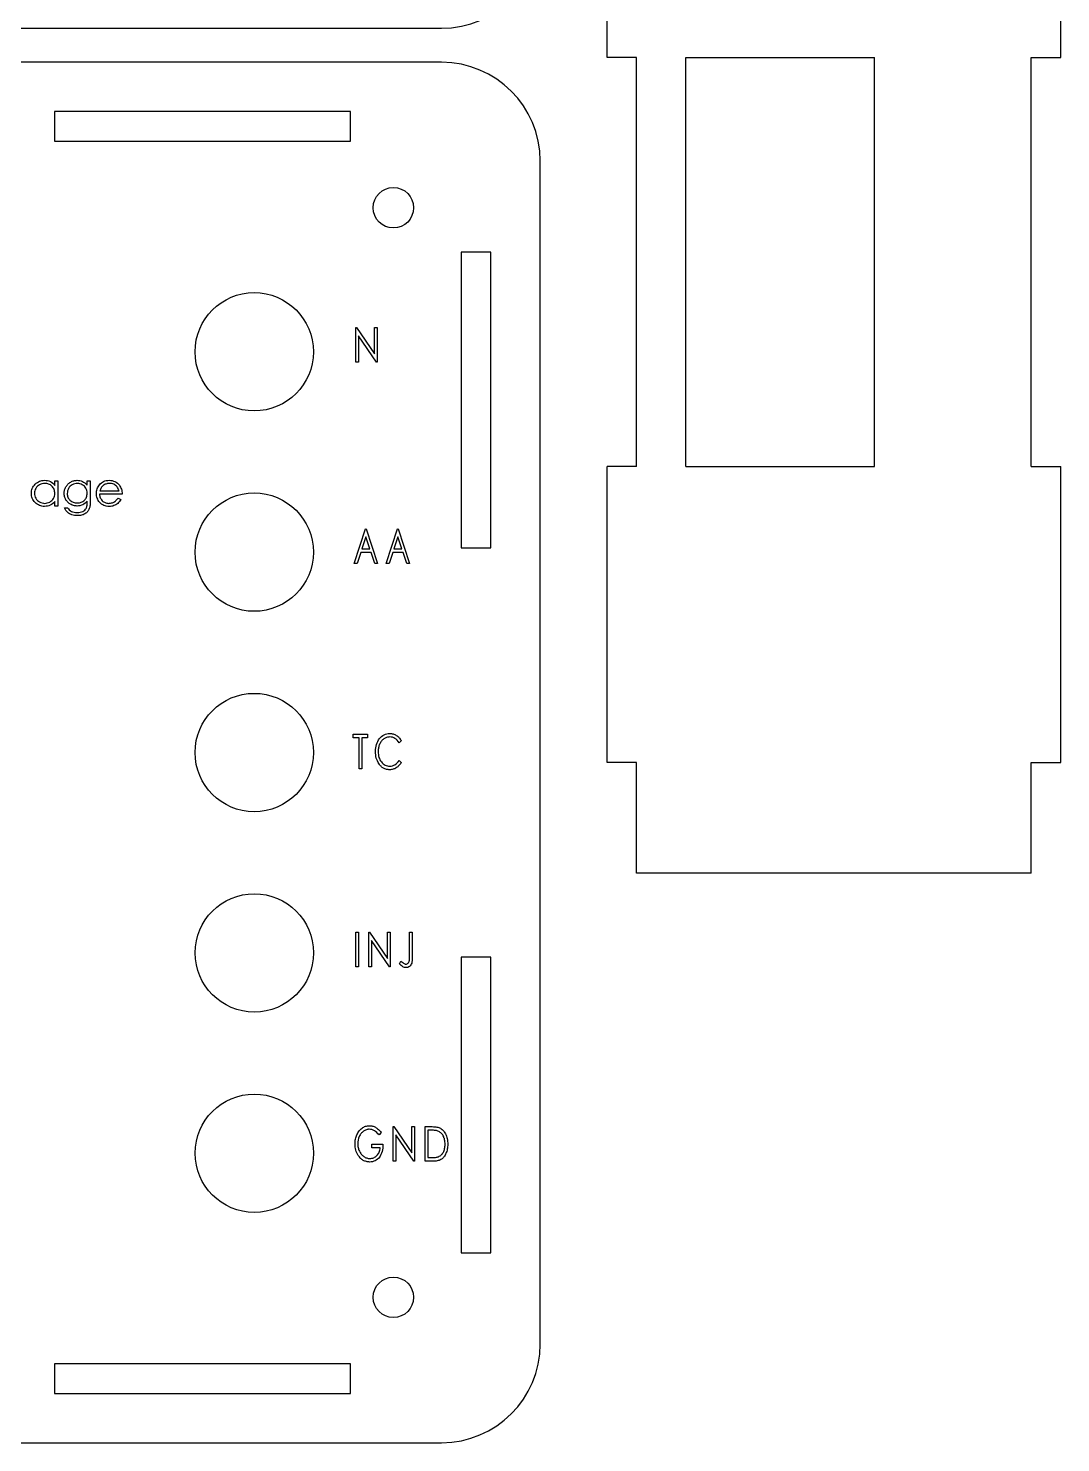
# Model space of a CAD drawing. Header units: millimetres. Extents: x 3 to 788, y -577 to 0.
# Drawn here: x 91.3 to 196, y -577.4 to -434 of the extents above; entities that cross this region are included whole.
import ezdxf

# ---------------------------------------------------------------- set-up
doc = ezdxf.new("R2010")
doc.units = ezdxf.units.MM
doc.layers.get('0').update_dxf_attribs({"lineweight": 25})

msp = doc.modelspace()

# ---------------------------------------------------------------- linework, layer by layer
at = {"color": 7, "linetype": 'Continuous', "lineweight": 25}
for p, q in [((149.98, -436.94), (149.98, -406.94)), ((195.98, -436.94), (195.98, -406.94)), ((13.19, -433.99), (133.19, -433.99)), ((133.2, -437.44), (13.2, -437.44)), ((152.98, -436.94), (149.98, -436.94)), ((152.98, -478.44), (152.98, -436.94)), ((157.98, -478.44), (157.98, -436.94)), ((157.98, -436.94), (177.11, -436.94)), ((177.11, -478.44), (177.11, -436.94)), ((192.98, -436.94), (195.98, -436.94)), ((192.98, -478.44), (192.98, -436.94)), ((123.95, -442.44), (93.95, -442.44)), ((93.95, -442.44), (93.95, -445.44)), ((123.95, -445.44), (123.95, -442.44)), ((93.95, -445.44), (123.95, -445.44)), ((143.2, -567.44), (143.2, -447.44)), ((138.2, -456.69), (135.2, -456.69)), ((135.2, -456.69), (135.2, -486.69)), ((138.2, -486.69), (138.2, -456.69)), ((149.98, -508.44), (149.98, -478.44)), ((152.98, -478.44), (149.98, -478.44)), ((157.98, -478.44), (177.11, -478.44)), ((192.98, -478.44), (195.98, -478.44)), ((195.98, -508.44), (195.98, -478.44)), ((135.2, -486.69), (138.2, -486.69)), ((152.98, -508.44), (149.98, -508.44)), ((152.98, -519.69), (152.98, -508.44)), ((192.98, -508.44), (195.98, -508.44)), ((192.98, -519.69), (192.98, -508.44)), ((192.98, -519.69), (152.98, -519.69)), ((138.2, -528.19), (135.2, -528.19)), ((135.2, -528.19), (135.2, -558.19)), ((138.2, -558.19), (138.2, -528.19)), ((135.2, -558.19), (138.2, -558.19)), ((93.95, -569.44), (93.95, -572.44)), ((123.95, -569.44), (93.95, -569.44)), ((123.95, -572.44), (123.95, -569.44)), ((93.95, -572.44), (123.95, -572.44)), ((13.2, -577.44), (133.2, -577.44))]:
    msp.add_line(p, q, dxfattribs=at)
at = {"color": 7, "linetype": 'Continuous', "flags": 128}
for points in [[(124.51, -467.85), (124.51, -464.35), (124.51, -464.35), (124.57, -464.35), (124.57, -464.35), (126.4, -467.02), (126.4, -467.02), (126.4, -464.35), (126.4, -464.35), (126.67, -464.35), (126.67, -464.35), (126.67, -467.85), (126.67, -467.85), (126.61, -467.85), (126.61, -467.85), (124.78, -465.19), (124.78, -465.19), (124.78, -467.85), (124.78, -467.85), (124.51, -467.85)], [(94.3, -479.88), (94.3, -482.44), (94.3, -482.44), (93.98, -482.44), (93.98, -482.44), (93.98, -481.99), (93.98, -481.99), (93.87, -482.11), (93.76, -482.21), (93.64, -482.3), (93.51, -482.36), (93.38, -482.42), (93.24, -482.45), (93.09, -482.47), (92.94, -482.48), (92.94, -482.48), (92.8, -482.48), (92.67, -482.46), (92.55, -482.43), (92.43, -482.38), (92.31, -482.33), (92.2, -482.26), (92.1, -482.19), (92, -482.09), (91.9, -481.99), (91.82, -481.89), (91.76, -481.78), (91.7, -481.66), (91.66, -481.54), (91.63, -481.42), (91.61, -481.29), (91.61, -481.15), (91.61, -481.15), (91.61, -481.02), (91.63, -480.89), (91.66, -480.77), (91.7, -480.65), (91.76, -480.53), (91.83, -480.42), (91.91, -480.32), (92, -480.22), (92.1, -480.13), (92.21, -480.05), (92.32, -479.99), (92.43, -479.93), (92.56, -479.89), (92.68, -479.86), (92.81, -479.84), (92.95, -479.83), (92.95, -479.83), (93.1, -479.84), (93.25, -479.87), (93.39, -479.9), (93.53, -479.96), (93.65, -480.03), (93.77, -480.12), (93.88, -480.23), (93.98, -480.35), (93.98, -480.35), (93.98, -479.88), (93.98, -479.88), (94.3, -479.88)], [(92.95, -480.15), (92.82, -480.16), (92.68, -480.18), (92.56, -480.22), (92.44, -480.28), (92.32, -480.35), (92.22, -480.44), (92.14, -480.54), (92.06, -480.65), (92, -480.77), (91.95, -480.9), (91.93, -481.02), (91.92, -481.15), (91.92, -481.15), (91.93, -481.28), (91.95, -481.41), (92, -481.54), (92.06, -481.66), (92.14, -481.77), (92.23, -481.87), (92.33, -481.96), (92.44, -482.03), (92.56, -482.09), (92.69, -482.13), (92.82, -482.16), (92.95, -482.17), (92.95, -482.17), (93.09, -482.16), (93.22, -482.13), (93.35, -482.09), (93.47, -482.04), (93.59, -481.96), (93.69, -481.88), (93.78, -481.78), (93.85, -481.68), (93.91, -481.56), (93.95, -481.43), (93.98, -481.3), (93.98, -481.16), (93.98, -481.16), (93.98, -481.06), (93.96, -480.96), (93.94, -480.86), (93.91, -480.77), (93.87, -480.68), (93.82, -480.59), (93.76, -480.51), (93.69, -480.44), (93.61, -480.37), (93.53, -480.31), (93.44, -480.26), (93.35, -480.22), (93.26, -480.19), (93.16, -480.17), (93.06, -480.15), (92.95, -480.15)], [(97.26, -479.88), (97.57, -479.88), (97.57, -479.88), (97.57, -481.91), (97.57, -481.91), (97.57, -482.04), (97.57, -482.16), (97.56, -482.27), (97.55, -482.37), (97.54, -482.47), (97.52, -482.55), (97.5, -482.63), (97.48, -482.69), (97.48, -482.69), (97.44, -482.78), (97.4, -482.86), (97.36, -482.93), (97.31, -483), (97.25, -483.07), (97.18, -483.13), (97.11, -483.18), (97.04, -483.23), (96.96, -483.28), (96.87, -483.32), (96.78, -483.35), (96.69, -483.38), (96.59, -483.4), (96.49, -483.41), (96.39, -483.42), (96.28, -483.42), (96.28, -483.42), (96.12, -483.42), (95.97, -483.4), (95.83, -483.37), (95.69, -483.33), (95.57, -483.28), (95.46, -483.22), (95.36, -483.15), (95.27, -483.08), (95.19, -482.99), (95.11, -482.88), (95.04, -482.76), (94.97, -482.62), (94.97, -482.62), (95.28, -482.62), (95.28, -482.62), (95.36, -482.73), (95.45, -482.84), (95.56, -482.92), (95.67, -482.99), (95.79, -483.04), (95.93, -483.08), (96.08, -483.1), (96.25, -483.11), (96.25, -483.11), (96.41, -483.1), (96.56, -483.08), (96.7, -483.04), (96.82, -482.99), (96.93, -482.92), (97.02, -482.85), (97.1, -482.77), (97.16, -482.69), (97.18, -482.64), (97.2, -482.58), (97.22, -482.51), (97.23, -482.44), (97.25, -482.36), (97.25, -482.28), (97.26, -482.18), (97.26, -482.08), (97.26, -482.08), (97.26, -481.95), (97.26, -481.95), (97.16, -482.06), (97.05, -482.16), (96.93, -482.24), (96.81, -482.31), (96.67, -482.37), (96.53, -482.41), (96.39, -482.43), (96.24, -482.44), (96.24, -482.44), (96.15, -482.43), (96.06, -482.43), (95.98, -482.41), (95.89, -482.39), (95.81, -482.37), (95.73, -482.34), (95.65, -482.3), (95.57, -482.26), (95.5, -482.22), (95.43, -482.17), (95.36, -482.12), (95.3, -482.06), (95.24, -482), (95.19, -481.93), (95.14, -481.87), (95.09, -481.8), (95.06, -481.72), (95.02, -481.64), (94.99, -481.57), (94.97, -481.49), (94.95, -481.41), (94.94, -481.32), (94.93, -481.24), (94.93, -481.15), (94.93, -481.15), (94.93, -481.06), (94.94, -480.98), (94.95, -480.89), (94.97, -480.81), (94.99, -480.73), (95.02, -480.65), (95.06, -480.57), (95.1, -480.49), (95.15, -480.42), (95.2, -480.35), (95.25, -480.28), (95.31, -480.22), (95.38, -480.16), (95.44, -480.11), (95.51, -480.06), (95.59, -480.01), (95.67, -479.97), (95.75, -479.93), (95.83, -479.9), (95.91, -479.88), (95.99, -479.86), (96.08, -479.85), (96.16, -479.84), (96.25, -479.83), (96.25, -479.83), (96.39, -479.84), (96.52, -479.86), (96.65, -479.9), (96.78, -479.94), (96.9, -480.01), (97.02, -480.09), (97.14, -480.2), (97.26, -480.33), (97.26, -480.33), (97.26, -479.88)], [(96.27, -480.15), (96.13, -480.16), (96, -480.18), (95.88, -480.22), (95.75, -480.28), (95.64, -480.36), (95.54, -480.44), (95.45, -480.54), (95.38, -480.65), (95.32, -480.77), (95.27, -480.9), (95.25, -481.03), (95.24, -481.16), (95.24, -481.16), (95.24, -481.26), (95.26, -481.36), (95.28, -481.45), (95.31, -481.54), (95.35, -481.63), (95.4, -481.71), (95.46, -481.78), (95.52, -481.85), (95.59, -481.91), (95.67, -481.97), (95.76, -482.02), (95.85, -482.05), (95.94, -482.08), (96.04, -482.11), (96.14, -482.12), (96.25, -482.12), (96.25, -482.12), (96.36, -482.12), (96.47, -482.11), (96.57, -482.08), (96.66, -482.06), (96.75, -482.02), (96.83, -481.97), (96.91, -481.92), (96.98, -481.85), (97.05, -481.78), (97.1, -481.71), (97.15, -481.63), (97.19, -481.54), (97.22, -481.45), (97.24, -481.35), (97.25, -481.25), (97.26, -481.14), (97.26, -481.14), (97.25, -481), (97.23, -480.87), (97.19, -480.75), (97.13, -480.63), (97.06, -480.53), (96.98, -480.43), (96.88, -480.35), (96.77, -480.28), (96.65, -480.22), (96.53, -480.18), (96.4, -480.16), (96.27, -480.15)], [(100.39, -481.63), (100.67, -481.78), (100.67, -481.78), (100.6, -481.89), (100.53, -482), (100.45, -482.09), (100.36, -482.17), (100.28, -482.24), (100.18, -482.31), (100.08, -482.36), (99.98, -482.4), (99.86, -482.44), (99.75, -482.46), (99.62, -482.48), (99.49, -482.48), (99.49, -482.48), (99.34, -482.48), (99.2, -482.46), (99.07, -482.42), (98.95, -482.38), (98.84, -482.32), (98.73, -482.25), (98.63, -482.17), (98.54, -482.08), (98.46, -481.98), (98.39, -481.87), (98.33, -481.76), (98.29, -481.65), (98.25, -481.53), (98.22, -481.41), (98.21, -481.29), (98.2, -481.17), (98.2, -481.17), (98.21, -481.05), (98.22, -480.93), (98.24, -480.82), (98.28, -480.71), (98.32, -480.61), (98.37, -480.51), (98.43, -480.41), (98.5, -480.31), (98.5, -480.31), (98.59, -480.2), (98.7, -480.1), (98.81, -480.02), (98.93, -479.95), (99.06, -479.9), (99.2, -479.86), (99.34, -479.84), (99.5, -479.83), (99.5, -479.83), (99.65, -479.84), (99.8, -479.87), (99.94, -479.91), (100.08, -479.96), (100.2, -480.03), (100.32, -480.12), (100.43, -480.22), (100.53, -480.34), (100.53, -480.34), (100.59, -480.43), (100.65, -480.53), (100.69, -480.63), (100.73, -480.74), (100.76, -480.85), (100.79, -480.97), (100.8, -481.09), (100.8, -481.23), (100.8, -481.23), (98.52, -481.23), (98.52, -481.23), (98.52, -481.33), (98.54, -481.42), (98.56, -481.51), (98.59, -481.6), (98.63, -481.68), (98.67, -481.76), (98.73, -481.83), (98.79, -481.9), (98.86, -481.97), (98.93, -482.02), (99.01, -482.06), (99.09, -482.1), (99.17, -482.13), (99.26, -482.15), (99.35, -482.16), (99.45, -482.17), (99.45, -482.17), (99.54, -482.16), (99.63, -482.15), (99.73, -482.13), (99.82, -482.11), (99.9, -482.08), (99.98, -482.04), (100.05, -482), (100.12, -481.95), (100.18, -481.89), (100.25, -481.82), (100.32, -481.73), (100.39, -481.63)], [(100.49, -480.91), (100.45, -480.79), (100.41, -480.68), (100.35, -480.58), (100.29, -480.49), (100.23, -480.42), (100.15, -480.35), (100.06, -480.29), (99.96, -480.24), (99.85, -480.2), (99.74, -480.17), (99.63, -480.15), (99.51, -480.15), (99.51, -480.15), (99.42, -480.15), (99.33, -480.16), (99.24, -480.18), (99.16, -480.21), (99.07, -480.24), (99, -480.28), (98.92, -480.33), (98.85, -480.39), (98.85, -480.39), (98.8, -480.43), (98.76, -480.49), (98.72, -480.54), (98.68, -480.61), (98.64, -480.67), (98.61, -480.75), (98.58, -480.83), (98.55, -480.91), (98.55, -480.91), (100.49, -480.91)], [(125.55, -484.76), (126.71, -488.26), (126.71, -488.26), (126.42, -488.26), (126.42, -488.26), (126.05, -487.14), (126.05, -487.14), (125, -487.14), (125, -487.14), (124.63, -488.26), (124.63, -488.26), (124.33, -488.26), (124.33, -488.26), (125.5, -484.76), (125.5, -484.76), (125.55, -484.76)], [(128.79, -484.76), (129.95, -488.26), (129.95, -488.26), (129.66, -488.26), (129.66, -488.26), (129.29, -487.14), (129.29, -487.14), (128.24, -487.14), (128.24, -487.14), (127.87, -488.26), (127.87, -488.26), (127.57, -488.26), (127.57, -488.26), (128.74, -484.76), (128.74, -484.76), (128.79, -484.76)], [(125.52, -485.57), (125.12, -486.78), (125.12, -486.78), (125.93, -486.78), (125.93, -486.78), (125.52, -485.57)], [(128.76, -485.57), (128.36, -486.78), (128.36, -486.78), (129.17, -486.78), (129.17, -486.78), (128.76, -485.57)], [(124.24, -505.95), (124.24, -505.59), (124.24, -505.59), (125.68, -505.59), (125.68, -505.59), (125.68, -505.95), (125.68, -505.95), (125.1, -505.95), (125.1, -505.95), (125.1, -509.09), (125.1, -509.09), (124.83, -509.09), (124.83, -509.09), (124.83, -505.95), (124.83, -505.95), (124.24, -505.95)], [(129.1, -506.24), (128.89, -506.45), (128.89, -506.45), (128.79, -506.31), (128.69, -506.19), (128.58, -506.1), (128.47, -506.01), (128.34, -505.95), (128.21, -505.9), (128.07, -505.87), (127.93, -505.86), (127.93, -505.86), (127.85, -505.87), (127.77, -505.88), (127.7, -505.89), (127.62, -505.91), (127.55, -505.94), (127.48, -505.98), (127.41, -506.02), (127.34, -506.06), (127.27, -506.11), (127.21, -506.17), (127.15, -506.23), (127.1, -506.29), (127.05, -506.36), (127, -506.44), (126.96, -506.51), (126.92, -506.6), (126.88, -506.68), (126.85, -506.77), (126.82, -506.86), (126.8, -506.95), (126.79, -507.05), (126.78, -507.14), (126.77, -507.24), (126.77, -507.35), (126.77, -507.35), (126.77, -507.5), (126.79, -507.65), (126.81, -507.79), (126.85, -507.93), (126.9, -508.06), (126.95, -508.18), (127.02, -508.29), (127.1, -508.4), (127.19, -508.5), (127.28, -508.59), (127.38, -508.66), (127.48, -508.72), (127.59, -508.77), (127.7, -508.8), (127.82, -508.82), (127.95, -508.83), (127.95, -508.83), (128.08, -508.82), (128.22, -508.79), (128.34, -508.74), (128.46, -508.68), (128.58, -508.6), (128.69, -508.5), (128.79, -508.38), (128.89, -508.24), (128.89, -508.24), (129.1, -508.45), (129.1, -508.45), (129.05, -508.54), (128.99, -508.62), (128.94, -508.69), (128.88, -508.76), (128.81, -508.83), (128.75, -508.89), (128.68, -508.94), (128.6, -508.99), (128.53, -509.04), (128.45, -509.08), (128.37, -509.11), (128.29, -509.14), (128.2, -509.16), (128.12, -509.17), (128.03, -509.18), (127.94, -509.18), (127.94, -509.18), (127.85, -509.18), (127.77, -509.17), (127.69, -509.16), (127.61, -509.15), (127.53, -509.12), (127.46, -509.1), (127.38, -509.07), (127.31, -509.03), (127.24, -508.99), (127.18, -508.95), (127.12, -508.89), (127.06, -508.84), (127, -508.78), (126.94, -508.72), (126.89, -508.65), (126.84, -508.57), (126.84, -508.57), (126.76, -508.44), (126.69, -508.3), (126.63, -508.15), (126.58, -508), (126.54, -507.84), (126.52, -507.68), (126.5, -507.5), (126.5, -507.32), (126.5, -507.32), (126.5, -507.14), (126.52, -506.95), (126.55, -506.78), (126.6, -506.62), (126.66, -506.46), (126.73, -506.31), (126.81, -506.17), (126.91, -506.03), (127.01, -505.91), (127.12, -505.8), (127.24, -505.71), (127.37, -505.64), (127.5, -505.58), (127.64, -505.54), (127.78, -505.51), (127.93, -505.5), (127.93, -505.5), (128.03, -505.51), (128.12, -505.52), (128.2, -505.53), (128.29, -505.55), (128.37, -505.58), (128.45, -505.61), (128.53, -505.65), (128.61, -505.7), (128.68, -505.75), (128.75, -505.8), (128.82, -505.86), (128.88, -505.93), (128.94, -506), (129, -506.07), (129.05, -506.15), (129.1, -506.24)], [(124.51, -525.67), (124.78, -525.67), (124.78, -525.67), (124.78, -529.17), (124.78, -529.17), (124.51, -529.17), (124.51, -529.17), (124.51, -525.67)], [(125.82, -529.17), (125.82, -525.67), (125.82, -525.67), (125.88, -525.67), (125.88, -525.67), (127.71, -528.34), (127.71, -528.34), (127.71, -525.67), (127.71, -525.67), (127.98, -525.67), (127.98, -525.67), (127.98, -529.17), (127.98, -529.17), (127.92, -529.17), (127.92, -529.17), (126.09, -526.51), (126.09, -526.51), (126.09, -529.17), (126.09, -529.17), (125.82, -529.17)], [(129.96, -525.67), (130.23, -525.67), (130.23, -525.67), (130.23, -528.03), (130.23, -528.03), (130.23, -528.17), (130.23, -528.29), (130.22, -528.4), (130.21, -528.5), (130.2, -528.59), (130.19, -528.66), (130.18, -528.73), (130.17, -528.79), (130.13, -528.89), (130.08, -528.98), (130.02, -529.06), (129.95, -529.13), (129.87, -529.19), (129.79, -529.23), (129.69, -529.25), (129.59, -529.26), (129.59, -529.26), (129.51, -529.25), (129.43, -529.24), (129.35, -529.21), (129.27, -529.17), (129.19, -529.12), (129.11, -529.05), (129.02, -528.96), (128.93, -528.86), (128.93, -528.86), (129.07, -528.59), (129.07, -528.59), (129.17, -528.67), (129.26, -528.75), (129.34, -528.81), (129.41, -528.85), (129.41, -528.85), (129.46, -528.87), (129.5, -528.89), (129.55, -528.9), (129.59, -528.9), (129.59, -528.9), (129.65, -528.9), (129.7, -528.88), (129.75, -528.85), (129.79, -528.81), (129.84, -528.76), (129.87, -528.71), (129.9, -528.64), (129.92, -528.57), (129.93, -528.53), (129.94, -528.48), (129.95, -528.42), (129.95, -528.36), (129.96, -528.28), (129.96, -528.19), (129.96, -528.1), (129.96, -528), (129.96, -528), (129.96, -525.67)], [(127.07, -545.98), (126.86, -546.23), (126.86, -546.23), (126.75, -546.1), (126.63, -545.98), (126.51, -545.88), (126.38, -545.8), (126.25, -545.73), (126.12, -545.68), (125.99, -545.66), (125.87, -545.65), (125.87, -545.65), (125.79, -545.65), (125.72, -545.66), (125.64, -545.68), (125.57, -545.7), (125.49, -545.73), (125.42, -545.76), (125.35, -545.8), (125.28, -545.85), (125.21, -545.9), (125.15, -545.96), (125.09, -546.02), (125.03, -546.08), (124.98, -546.15), (124.93, -546.23), (124.89, -546.31), (124.85, -546.39), (124.78, -546.56), (124.73, -546.74), (124.7, -546.92), (124.69, -547.11), (124.69, -547.11), (124.7, -547.21), (124.7, -547.31), (124.72, -547.4), (124.73, -547.49), (124.76, -547.59), (124.78, -547.68), (124.82, -547.77), (124.86, -547.86), (124.9, -547.94), (124.95, -548.02), (125, -548.1), (125.05, -548.17), (125.11, -548.24), (125.17, -548.3), (125.24, -548.35), (125.31, -548.41), (125.38, -548.45), (125.45, -548.5), (125.53, -548.53), (125.61, -548.56), (125.69, -548.58), (125.77, -548.6), (125.85, -548.61), (125.94, -548.61), (125.94, -548.61), (126.04, -548.6), (126.14, -548.59), (126.23, -548.57), (126.32, -548.53), (126.41, -548.49), (126.49, -548.44), (126.57, -548.38), (126.64, -548.31), (126.71, -548.23), (126.77, -548.15), (126.82, -548.06), (126.87, -547.97), (126.91, -547.86), (126.94, -547.76), (126.96, -547.65), (126.98, -547.53), (126.98, -547.53), (126.13, -547.53), (126.13, -547.53), (126.13, -547.17), (126.13, -547.17), (127.25, -547.17), (127.25, -547.17), (127.24, -547.37), (127.23, -547.56), (127.2, -547.74), (127.16, -547.91), (127.11, -548.07), (127.04, -548.22), (126.97, -548.36), (126.89, -548.48), (126.79, -548.6), (126.69, -548.69), (126.58, -548.78), (126.46, -548.85), (126.34, -548.9), (126.21, -548.94), (126.07, -548.96), (125.92, -548.97), (125.92, -548.97), (125.83, -548.96), (125.74, -548.96), (125.65, -548.94), (125.57, -548.93), (125.49, -548.9), (125.41, -548.87), (125.33, -548.84), (125.26, -548.8), (125.19, -548.76), (125.12, -548.71), (125.05, -548.66), (124.99, -548.6), (124.93, -548.53), (124.87, -548.46), (124.81, -548.39), (124.75, -548.31), (124.75, -548.31), (124.68, -548.18), (124.61, -548.04), (124.55, -547.9), (124.51, -547.76), (124.47, -547.61), (124.44, -547.45), (124.43, -547.29), (124.42, -547.13), (124.42, -547.13), (124.43, -547), (124.44, -546.88), (124.45, -546.76), (124.47, -546.65), (124.5, -546.53), (124.53, -546.42), (124.57, -546.31), (124.61, -546.2), (124.66, -546.1), (124.71, -546), (124.77, -545.91), (124.83, -545.82), (124.9, -545.74), (124.97, -545.66), (125.05, -545.59), (125.13, -545.53), (125.21, -545.47), (125.3, -545.42), (125.38, -545.38), (125.48, -545.35), (125.57, -545.32), (125.67, -545.3), (125.76, -545.29), (125.87, -545.29), (125.87, -545.29), (125.95, -545.29), (126.03, -545.3), (126.11, -545.31), (126.19, -545.33), (126.27, -545.35), (126.35, -545.38), (126.42, -545.41), (126.5, -545.45), (126.57, -545.5), (126.64, -545.55), (126.71, -545.6), (126.79, -545.66), (126.86, -545.73), (126.93, -545.81), (127, -545.89), (127.07, -545.98)], [(128.29, -548.88), (128.29, -545.38), (128.29, -545.38), (128.35, -545.38), (128.35, -545.38), (130.18, -548.05), (130.18, -548.05), (130.18, -545.38), (130.18, -545.38), (130.45, -545.38), (130.45, -545.38), (130.45, -548.88), (130.45, -548.88), (130.38, -548.88), (130.38, -548.88), (128.56, -546.22), (128.56, -546.22), (128.56, -548.88), (128.56, -548.88), (128.29, -548.88)], [(131.53, -548.88), (131.53, -545.38), (131.53, -545.38), (132.09, -545.38), (132.09, -545.38), (132.24, -545.38), (132.38, -545.39), (132.5, -545.4), (132.62, -545.41), (132.73, -545.43), (132.82, -545.45), (132.91, -545.47), (132.98, -545.5), (132.98, -545.5), (133.08, -545.55), (133.17, -545.61), (133.25, -545.67), (133.33, -545.75), (133.41, -545.83), (133.47, -545.92), (133.54, -546.02), (133.6, -546.12), (133.65, -546.24), (133.69, -546.35), (133.73, -546.48), (133.76, -546.6), (133.79, -546.74), (133.81, -546.88), (133.82, -547.02), (133.82, -547.17), (133.82, -547.17), (133.82, -547.3), (133.81, -547.43), (133.8, -547.55), (133.78, -547.67), (133.75, -547.78), (133.72, -547.89), (133.68, -548), (133.64, -548.1), (133.6, -548.19), (133.55, -548.28), (133.5, -548.37), (133.44, -548.44), (133.38, -548.52), (133.32, -548.58), (133.25, -548.64), (133.19, -548.69), (133.11, -548.73), (133.03, -548.77), (132.94, -548.8), (132.85, -548.83), (132.75, -548.85), (132.64, -548.87), (132.52, -548.88), (132.4, -548.88), (132.4, -548.88), (131.53, -548.88)], [(131.8, -548.52), (132.11, -548.52), (132.11, -548.52), (132.25, -548.52), (132.37, -548.51), (132.49, -548.51), (132.59, -548.5), (132.68, -548.48), (132.76, -548.47), (132.83, -548.45), (132.89, -548.43), (132.89, -548.43), (132.97, -548.39), (133.04, -548.35), (133.11, -548.31), (133.17, -548.25), (133.23, -548.19), (133.28, -548.13), (133.33, -548.05), (133.38, -547.97), (133.42, -547.89), (133.45, -547.8), (133.48, -547.71), (133.51, -547.61), (133.53, -547.51), (133.54, -547.4), (133.55, -547.29), (133.55, -547.17), (133.55, -547.17), (133.55, -547.05), (133.54, -546.93), (133.52, -546.82), (133.5, -546.71), (133.48, -546.6), (133.44, -546.51), (133.41, -546.41), (133.36, -546.32), (133.31, -546.23), (133.26, -546.16), (133.2, -546.09), (133.13, -546.02), (133.06, -545.96), (132.99, -545.91), (132.91, -545.87), (132.83, -545.84), (132.83, -545.84), (132.76, -545.81), (132.68, -545.79), (132.59, -545.78), (132.49, -545.76), (132.38, -545.75), (132.26, -545.74), (132.13, -545.74), (131.99, -545.74), (131.99, -545.74), (131.8, -545.74), (131.8, -545.74), (131.8, -548.52)]]:
    msp.add_lwpolyline(points, dxfattribs=at)
at = {"color": 7, "linetype": 'Continuous', "lineweight": 25}
for centre, radius in [((128.31, -452.19), 2.05), ((114.2, -466.8), 6), ((114.2, -487.12), 6), ((114.2, -507.44), 6), ((114.21, -527.76), 6), ((114.21, -548.08), 6), ((128.31, -562.69), 2.05)]:
    msp.add_circle(centre, radius, dxfattribs=at)
for centre, start, end in [((133.19, -423.99), 270, 0), ((133.2, -447.44), 0, 90), ((133.2, -567.44), 270, 0)]:
    msp.add_arc(centre, 10, start, end, dxfattribs=at)

doc.saveas('drawing.dxf')
